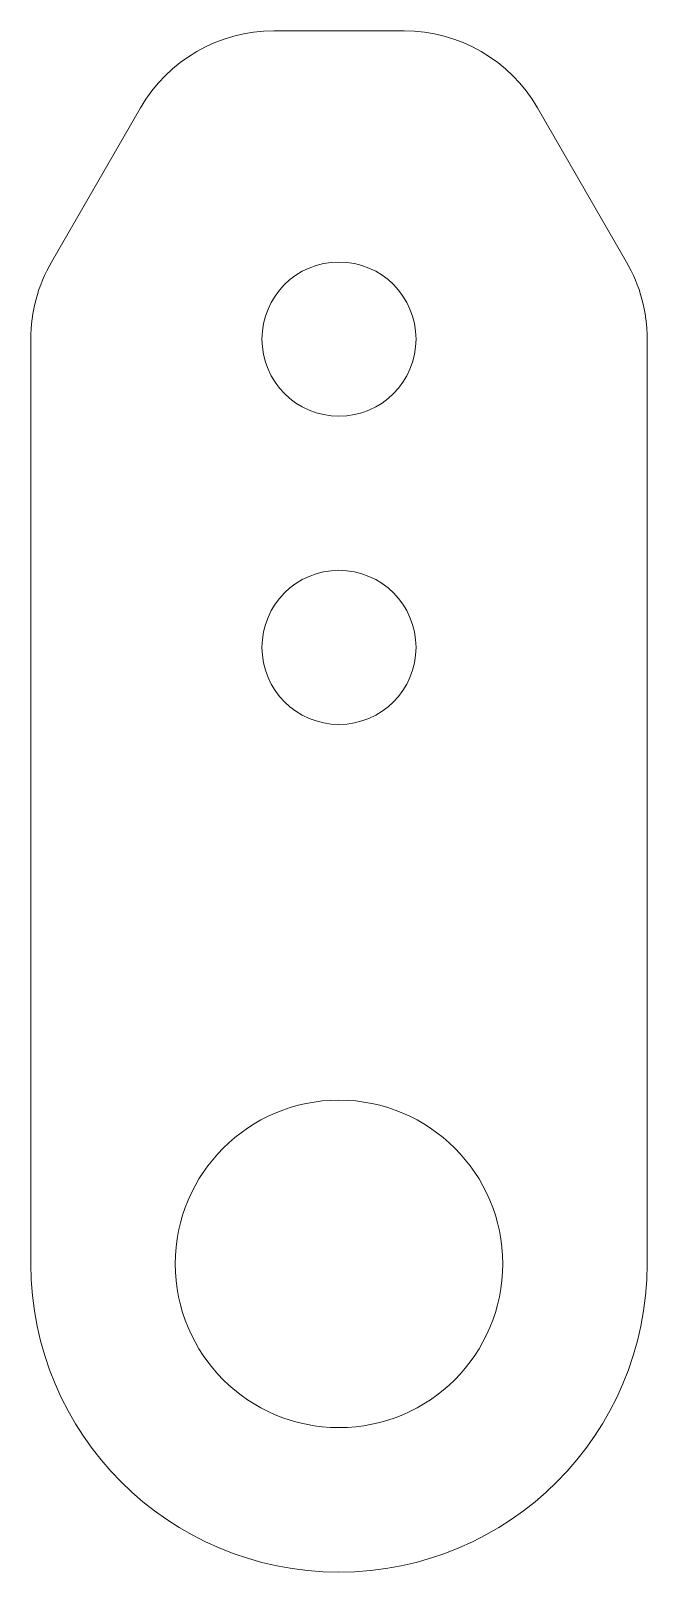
# Model space of a CAD drawing. Header units: inches. Extents: x -0.25 to 0.25, y -0.25 to 1.
import ezdxf

# ---------------------------------------------------------------- set-up
doc = ezdxf.new("R2010")
doc.units = ezdxf.units.IN
doc.layers.get('0').update_dxf_attribs({"linetype": 'CONTINUOUS', "lineweight": 0})
doc.layers.add('holes', color=7, linetype='CONTINUOUS', lineweight=0)

msp = doc.modelspace()

# ---------------------------------------------------------------- linework, layer by layer
for p, q in [((0, 1), (-0.0528, 1)), ((0, 1), (0.0528, 1)), ((-0.1611, 0.9375), (-0.2333, 0.8125)), ((0.1611, 0.9375), (0.2333, 0.8125)), ((-0.25, 0), (-0.25, 0.75)), ((0.25, 0), (0.25, 0.75))]:
    msp.add_line(p, q)
for centre, radius, start, end in [((-0.0528, 0.875), 0.125, 90, 150), ((0.0528, 0.875), 0.125, 30, 90), ((-0.125, 0.75), 0.125, 150, 180), ((0.125, 0.75), 0.125, 0, 30), ((0, 0), 0.25, 180, 0)]:
    msp.add_arc(centre, radius, start, end)
at = {"layer": 'holes'}
for centre, radius in [((0, 0.75), 0.0625), ((0, 0.5), 0.0625), ((0, 0), 0.1328)]:
    msp.add_circle(centre, radius, dxfattribs=at)

doc.saveas('drawing.dxf')
